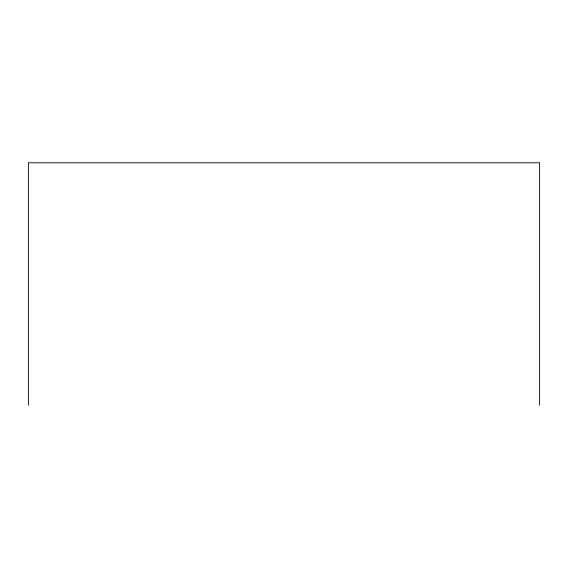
<?xml version="1.0" encoding="UTF-8"?>
<svg xmlns="http://www.w3.org/2000/svg" width="568" height="568" viewBox="0 0 568 568"><rect width="100%" height="100%" fill="white"/><g stroke="black" fill="none" stroke-linecap="round" stroke-linejoin="round"><path stroke-width="0.85" d="M539.6 405.204L539.6 162.796L28.4 162.796L28.4 405.204"/></g></svg>
